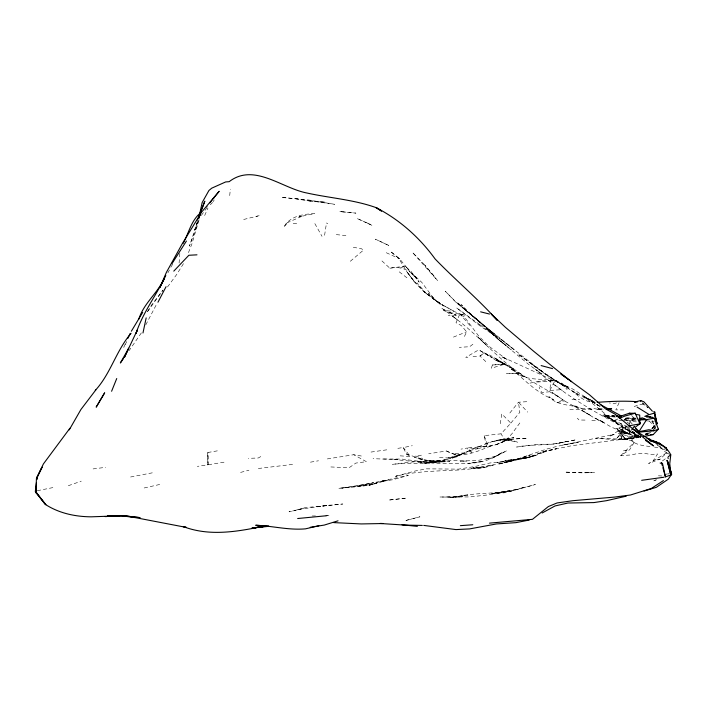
<?xml version="1.0" encoding="UTF-8"?>
<svg xmlns="http://www.w3.org/2000/svg" width="707" height="707" viewBox="0 0 707 707"><rect width="100%" height="100%" fill="white"/><g stroke="black" fill="none" stroke-linecap="round" stroke-linejoin="round"><path stroke-width="0.53" stroke-dasharray="3.54 2.65" d="M217.332 450.854L207.964 452.471L207.964 464.782L197.297 466.39M629.442 428.822L629.168 433.082L634.188 432.613M629.716 424.571L629.919 421.381L636.6 421.893M179.092 263.066L179.985 251.383M229.713 195.609L230.341 189.167M559.979 389.787L549.852 390.414L550.815 380.446L555.172 380.339C570.284 385.182 578.609 402.018 595.241 402.751M500.309 423.732L501.758 413.878L510.825 423.122L501.007 433.824L484.145 435.671L486.478 446.108L496.296 444.641L513.865 437.306L504.595 439.568L508.916 438.596C481.714 439.842 459.886 460.752 432.772 461.017L446.594 459.957L442.582 460.434L456.289 456.952L452.25 458.092L461.777 454.08L448.203 457.915L438.455 457.65M324.593 235.29L326.484 223.005L327.792 223.58M198.349 220.69L195.229 230.933L189.414 246.089L197.545 221.821M199.074 219.833L191.844 244.065L187.576 254.891M197.297 221.733L194.717 229.969L197.642 221.662M492.381 364.971L491.383 368.179L504.029 364.388L492.381 364.971L504.992 364.202L495.271 360.022L489.845 356.328M626.322 426.241L621.647 438.685L616.937 438.128L626.322 426.241L616.751 428.283L622.178 438.782L631.139 440.443C636.618 445.295 644.466 445.843 651.403 446.647M485.797 361.595L479.973 355.992L484.339 352.881L490.746 355.665L507.67 365.457L489.377 356.125L478.745 349.824L465.745 357.389L467.893 357.176M204.659 215.529L207.946 208.044M619.085 402.69L615.832 409.883L625.942 409.91M125.157 344.291L123.787 347.278L127.667 339.837M464.455 336.47L466.602 331.822L461.6 325.768L456.015 322.737L459.417 314.915L448.194 315.534M213.337 201.654L214.168 199.887M145.766 324.902L156.821 303.754M549.852 390.414L555.172 380.339C541.756 378.289 528.306 381.153 516.03 373.093L519.495 373.287L524.877 376.911L516.207 373.013L506.619 373.747L519.495 373.287L510.251 368.603L518.691 373.862L506.353 364.459L495.271 360.022L505.956 364.794L494.317 357.804L505.885 365.245L514.201 369.399L509.579 367.039C523.551 378.872 536.118 392.712 553.625 399.57L548.853 396.68C557.602 406.286 571.238 404.21 582.117 408.549L592.015 408.275L602.302 409.972M167.886 272.814L169.415 270.003M183.484 263.658L176.564 274.661L167.029 287.616M170.811 267.264L172.764 264.082M669.856 454.495L666.719 452.807L660.046 459.17L653.241 460.646L657.563 453.991L650.873 454.477L644.21 453.293L637.723 453.47L631.413 454.937L620.781 455.6L629.601 449.785L634.091 442.6L628.806 434.354L616.628 428.362L625.81 439.604L616.751 428.283M653.321 429.653L655.486 426.25M147.41 311.619L152.005 304.399L163.008 290.1L147.312 311.911M141.373 332.891L129.169 350.539M652.243 428.893L656.016 423.573M201.354 215.423L208.132 205.958L206.046 207.169M519.839 422.945L511.912 433.78L505.39 440.885L496.296 444.641L488.988 446.515L491.224 445.808C477.084 451.411 461.362 459.523 446.506 450.969L428.672 453.761M631.104 430.528L629.168 433.082L634.577 432.322M509.853 413.003L518.478 402.221L528.589 401.585M510.825 423.122L519.822 412.34L518.478 402.221L527.669 412.154M655.424 424.934L651.624 428.84M210.297 204.783L212.577 202.432M651.713 428.698L654.682 425.685M616.937 438.128L625.624 429.617L629.743 428.424M620.781 455.6L634.091 442.6L622.575 431.208L628.806 434.354L611.458 427.143L600.225 420.692L605.272 423.228L592.846 417.086L582.232 410.493L591.14 415.787L565.105 401.267L552.149 392.465L565.105 401.267M648.46 432.94L645.659 434.204L647.267 432.719M652.075 428.256L654.488 426.029L655.707 428.256M654.019 429.22L655.398 427.991L650.493 418.447M645.659 434.204L647.188 432.905M350.301 261.281L363.637 249.978L360.959 248.528L352.157 247.211M649.786 432.746L647.382 434.778L651.262 431.677M653.798 429.352L655.398 427.991M667.859 474.326L669.352 473.071M472.912 344.229L469.625 346.713L459.258 347.34M662.441 460.911L666.604 457.871M666.719 452.807L648.628 463.483L660.046 459.17M260.795 456.581L258.223 458.012L248.334 458.339M653.745 480.901L655.645 479.894M664.191 475.351L668.937 472.833M448.203 457.915L457.783 455.988L467.734 451.243M634.179 406.631L639.402 404.316L644.846 404.934L642.363 402.919M496.296 444.641L509.579 438.791L505.39 440.885L501.007 433.824M640.162 436.36L636.123 438.066L622.116 439.542L637.555 436.316M645.208 434.231L648.239 432.958M614.639 420.294L618.386 418.747M639.941 436.519C625.801 441.009 610.441 439.418 595.824 438.225L626.393 439.286L641.691 436.086L626.393 439.286L622.681 439.321L636.123 438.066L640.763 436.413M400.781 267.776L404.89 266.132L410.537 270.808L419.163 282.137C413.418 271.665 401.779 265.381 389.893 268.236L381.329 260.37M453.426 337.098L466.602 331.822M654.735 480.513L656.715 479.726M562.86 400.135L556.922 402.46L563.444 401.505M421.425 455.158L414.152 456.589L406.348 453.974L403.237 447.504L397.316 448.432M616.46 402.91L614.445 403.662L609.337 402.972M638.536 434.823L633.454 436.511L641.108 435.671M68.296 485.718L81.27 481.158M144.166 487.971L160.224 484.357M457.783 455.988L467.239 452.666L453.62 453.708L457.783 455.988L446.506 450.969M240.583 472.4L248.961 470.243M629.972 426.913L619.747 429.936L609.628 436.369L614.162 434.363L557.019 446.364L546.343 449.157L514.086 460.177L498.17 464.278L509.04 461.751L530.126 455.299C507.29 462.086 484.18 468.202 460.301 469.908C438.64 471.127 416.609 470.95 395.46 476.324L397.9 475.678M494.343 441.256L503.835 439.312L499.496 440.028L527.369 438.181C513.035 439.409 498.382 438.375 484.843 444.146M523.189 487.494L510.949 491.082L535.385 484.534L505.293 492.708L492.929 493.813L510.648 491.144L487.441 494.953L469.775 496.941L439.807 497.003L452.206 497.101M297.709 509.738L305.203 507.644L342.754 504.011L315.552 506.839L330.31 505.072M37.268 490.711L54.837 487.211M396.265 476.12L415.168 471.003L426.454 468.838L458.498 469.139L474.618 466.567L489.818 463.014L511.09 460.646L497.056 462.652L514.449 459.523L503.154 462.979L514.086 460.177M207.266 464.897L208.07 464.676L207.964 452.471M509.04 461.751L530.586 456.722L514.749 459.691L525.478 458.295L536.136 454.672L525.478 458.295L520.405 458.94L536.074 455.449L525.478 458.295L504.789 460.469C519.071 459.656 533.812 457.738 546.502 450.686L536.277 454.212L556.559 448.698L541.491 451.95L572.069 445.657L640.233 437.085M477.799 448.698L487.052 446.329L468.158 447.876L477.799 448.698L468.485 450.801L467.424 447.982L460.982 449.122M243.685 219.47L259.734 215.538L256.279 216.377M303.603 508.342L289.03 511.797L301.527 509.022L327.465 505.372M130.592 476.995L152.359 472.815M566.298 441.468C550.117 446.4 533.078 443.616 516.605 447.045L538.637 444.27L552.397 444.199L576.161 439.772L555.799 443.74M327.314 458.923L353.73 454.725L362.47 456.209M405.376 447.151L412.314 445.693M645.898 434.911L647.974 434.469L644.784 434.717M646.154 434.849L647.974 434.469M529.941 383.123L540.387 381.046L550.815 380.446M530.966 456.81L515.412 459.691L525.92 457.738M516.702 489.368L491.604 493.521L510.012 490.702C491.922 494.334 473.248 492.461 455.317 497.109L467.884 495.041L450.085 497.684L462.617 496.632L444.88 497.048M224.031 462.192L207.964 464.782L207.487 452.551M310.444 462.175L318.503 460.778M623.503 450.845L629.601 449.785M371.007 452.065L388.443 449.59M389.893 268.236L404.89 266.132L409.185 270.489L399.535 258.789L390.344 251.285L398.483 258.028L406.993 271.948L413.993 281.501L425.517 293.166L444.093 306.069L441.292 304.319L426.25 293.317L437.474 301.871L432.817 298.327L441.212 304.249L453.514 310.983L441.212 304.249M634.948 418.88L630.989 419.392L625.174 418.606L625.2 419.366M258.32 468.494L295.005 464.119M93.077 468.918L105.679 467.336M635.363 418.862L630.989 419.392L636.671 418.889L625.174 418.606M325.441 515.863L329.586 515.403L326.519 515.597M473.01 356.69L479.205 356.063M549.913 391.731L541.668 392.509L539.141 387.259M477.101 446.948L486.478 446.108M615.337 417.086L602.841 415.937L614.737 416.494M537.32 382.054L555.295 380.675L566.616 387.056M508.324 440.222L511.541 439.966L517.489 442.202L508.324 440.222L502.571 440.638L511.541 439.966M638.412 435.203L633.101 435.618L638.333 435.6M466.753 461.07L460.275 461.167L478.241 460.319L491.294 458.056L485.886 459.117L496.791 455.662L506.698 450.748L493.504 457.473L502.138 452.436C488.192 462.935 470.208 464.419 453.373 463.341C433.409 463.872 413.666 461.556 393.87 459.409L397.714 459.577L373.066 458.684M638.925 435.751L629.071 436.343L638.607 436.44M449.59 312.635L463.916 314.695L464.455 317.036L478.772 336.134L489.359 346.58L507.308 359.881L501.307 356.478L567.924 386.976L564.716 385.235M635.761 420.17L625.483 420.683L629.672 424.129M469.855 325.406L460.681 314.854L463.916 314.695L459.912 314.447M569.842 409.486L593.323 409.645M383.494 458.976L401.585 459.064L426.63 462.201L440.514 461.918C424.589 464.64 408.425 462.519 392.473 464.34C405.871 462.82 419.384 460.204 432.887 462.351L417.908 462.113L449.785 461.627L434.973 462.148L424.474 463.385L445.41 460.858L455.838 460.54L464.914 461.097M479.973 355.992L484.339 352.881L489.465 356.169L478.745 349.824M312.185 515.977L315.499 515.951M602.311 408.911L597.115 408.955L602.329 409.07M622.407 420.55L612.227 420.55M623.468 420.541L635.24 420.497M571.981 399.296L579.66 399.367M596.991 409.733L603.274 409.777M585.06 420.082L579.068 420.002L577.301 418.19M591.83 420.426L601.109 420.559M293.175 223.686L299.326 223.792M635.62 418.084L625.297 417.872L635.125 418.615M295.499 198.826L312.264 201.433L325.635 202.211L308.022 200.532L334.588 204.305L308.941 200.019L281.121 197.377L299.141 199.012L312.264 201.433M658.403 475.793L663.564 476.085M614.975 415.831L607.472 415.354L614.719 416.759M645.827 420.736L654.249 421.602M400.127 455.838L410.343 456.536L403.237 447.504M336.258 234.627L345.926 235.564M330.858 466.956L349.055 467.769L355.886 463.067L366.403 461.68L353.73 454.725M426.781 460.725L444.924 461.759L424.66 460.69L440.788 461.079L430.784 461.15L414.364 457.288L426.781 460.725L416.635 458.207M577.142 406.339L572.705 405.738L582.117 408.549M654.426 447.045L661.832 448.636L665.252 450.412M636.892 437.041L626.305 432.437L628.541 433.541L618.934 428.186C625.642 432.357 632.836 436.272 640.639 437.836M618.174 433.232L626.667 435.706M637.219 435.459L635.584 434.991L638.589 435.857L626.888 430.095L640.675 437.483M624.042 419.207L628.187 420.435L624.148 419.154M615.055 416.273L612.032 415.309L614.851 416.388M624.131 433.064L625.978 433.665L616.884 429.997M415.689 456.015L422.742 458.454M623.645 431.385L630.344 434.018L623.936 431.5M462.166 314.792L453.867 311.336L443.475 310.488L456.139 315.145L447.893 311.769L441.566 308.022L457.19 319.591L452.542 316.241C473.92 331.512 491.268 351.459 511.833 367.684L532.751 381.895L559.529 397.458M594.543 401.85L583.849 396.981L595.762 402.416M386.243 252.708L399.535 258.789L397.652 257.905M565.839 385.828L573.103 389.221L598.617 405.65L583.593 396.159L593.933 401.585M627.507 426.586L603.76 415.804L610.963 418.968L604.238 415.601L622.496 426.33L603.027 413.533L616.38 422.415L609.637 418.04L618.66 424.81L640.498 437.368M594.781 418.005L605.272 423.228M599.642 406.065L587.844 398.951L602.187 407.877M640.613 437.412L618.66 424.81L587.614 399.561L572.334 390.971L578.043 394.541L554.094 379.951M468.485 450.801L472.7 453.134L467.424 447.982M460.681 314.854L464.455 317.036M566.864 387.409L548.031 375.903L564.813 386.649L546.405 374.48L553.926 379.438M631.59 430.961L633.56 432.207C598.705 414.912 564.725 395.628 535.623 369.434L541.986 374.021L529.534 365.13L498.391 339.387L486.61 328.163L498.948 339.696L457.173 302.41L468.502 312.618L456.209 302.587L445.251 291.187L456.563 302.658L499.849 338.485M406.348 453.974L410.343 456.536M632.438 431.526L641.037 437.306M547.978 375.532L530.365 363.186L547.987 376.08L499.442 338.158L514.298 349.824L470.871 314.677L494.44 334.155L488.961 329.78M479.691 324.61L497.993 337.787L480.778 326.466L456.413 307.757L481.821 326.174M554.65 384.82L563.903 391.872M399.243 271.833L408.019 278.655M511.833 367.684L513.22 368.762M498.391 339.387L505.788 345.21C490.358 334.217 478.727 318.76 463.076 308.005L484.984 326.74L475.458 317.982L480.981 322.852L498.391 339.387L511.559 349.956M657.033 444.73L661.832 448.636L659.392 445.366M432.817 298.327L440.311 304.434L428.477 293.387L434.876 299.954L421.726 282.305L411.934 273.317L416.476 278.47L409.203 271.249M642.336 402.972L648.045 407.859M646.463 406.357L648.072 407.78M655.248 442.812L667.116 453.496M485.258 344.079L477.711 336.779L488.776 347.473M631.554 415.522L636.106 420.073M649.247 420.983L655.23 427.169L650.926 417.492M424.704 265.001L412.42 252.328L437.695 280.706L424.766 265.072L435.097 277.25M414.656 281.74L425.499 293.184M561.765 383.583L567.076 389.539M426.648 293.838L416.953 282.8M620.596 423.307L626.128 429.529M664.12 448.68L665.517 450.271M629.919 421.381L632.685 424.562M314.845 223.598L322.012 236.341M484.145 435.671L488.192 446.099M622.275 426.869L622.178 438.782L621.647 438.685L622.275 426.869M286.308 223.271L283.684 227.292L287.97 222.307L287.042 222.846L302.676 215.935L298.964 216.837L314.818 213.611C304.584 213.991 293.812 215.396 286.308 223.271M384.308 480.53L369.116 485.276L357.742 486.46L373.066 484.277L388.426 479.965L381.126 481.608L392.632 479.753L408.301 475.493C386.331 479.717 364.591 485.329 342.338 488.139L373.623 482.784L353.995 486.593L338.52 488.334L361.657 486.345L373.066 484.277L369.116 485.276L384.308 480.53M406.666 520.237L405.933 520.476L419.923 516.782L406.666 520.237M493.221 464.897C486.761 467.309 479.7 469.254 472.797 467.751L484.693 467.61L471.357 468.511L493.221 464.897M578.246 442.361L562.224 445.154L578.246 442.361M405.305 498.214L388.408 500.114L405.305 498.214M482.36 461.512L467.848 463.421L482.36 461.512M588.197 472.727L564.84 472.117L582.718 472.877L594.401 472.585L588.197 472.727M343.372 211.897L339.139 211.534L355.921 213.125L343.372 211.897M367.94 223.306L357.035 218.481L372.403 225.542L367.94 223.306M387.136 244.693L375.337 239.16L388.673 245.426L387.136 244.693M542.039 371.555L517.948 354.021L542.039 371.555M470.844 314.783L461.247 304.629L470.774 314.809M414.063 281.192L406.993 271.948L414.063 281.192"/><path stroke-width="1.06" d="M640.71 401.576L640.736 400.569L634.409 402.106L637.564 401.841M36.375 486.496L35.898 492.682L45.92 504.78C59.45 513.335 75.304 516.693 91.168 516.826L121.427 515.739L135.638 517.683L186.286 527.404L183.325 526.6C207.929 536.021 234.309 532.203 259.363 527.077L251.948 528.147L259.566 527.095M36.941 479.266L37.1 477.207L42.102 467.177L36.437 478.621L35.898 492.682L35.35 491.241L36.428 482.598M649.689 440.558C658.093 442.723 666.86 446.55 670.766 454.831L669.759 463.783L670.492 469.475M36.826 479.364L37.1 477.207L36.437 478.621L43.401 463.933L69.896 428.274M670.731 472.329L670.616 470.429M142.973 332.979L146.172 317.885M198.835 217.783L201.115 209.732M198.587 217.623L204.818 201.159L199.286 215.706L202.193 202.476L208.927 190.501L211.72 188.168L225.666 181.938L229.174 181.672C253.84 162.637 281.731 188.159 306.767 192.976C329.762 198.075 353.809 199.639 375.974 207.584C399.34 219.497 419.658 237.623 435.044 258.886C455.255 279.848 477.676 298.531 497.189 320.236L491.224 313.943L505.452 327.359L533.962 351.512L567.792 378.89L589.364 394.683L605.51 408.867L614.896 414.055L653.507 445.94L645.491 440.39M198.738 218.551L200.205 214.398L197.226 220.257M111.6 391.263L116.735 378.528M635.92 426.63L639.906 423.873L640.365 422.742L640.1 423.175M127.914 338.317L130.212 333.342M138.775 319.246C143.645 303.259 157.785 293.149 164.413 278.116M183.104 243.42C188.902 233.098 191.04 220.398 200.77 212.71M163.838 279.557L159.941 287.431L166.437 272.292L182.326 243.623L201.681 212.012L219.179 191.279L213.408 198.375M650.007 417.492L650.493 416.52L644.757 416.352L649.07 414.585M165.8 275.518C156.477 295.084 142.823 312.529 136.062 333.324L137.529 329.648L124.432 357.362L128.709 348.189L120.358 362.991L123.504 358.546M157.961 302.234L166.048 286.724M656.149 424.377L657.103 423.705L654.24 413.082L654.779 412.066L653.639 411.721M69.233 429.883L80.916 409.503L95.807 389.937M171.898 263.782L186.427 241.043M142.699 312.379L131.369 331.203M643.352 436.617L653.215 434.575L658.385 429.176L654.196 418.182L646.622 419.596L638.898 431.721L635.549 428.963M131.069 333.324C116.151 350.575 110.76 373.596 95.286 390.405M670.766 454.831L668.212 456.802M631.749 429.679L634.329 426.277M209.864 202.882L214.495 197.014M173.789 271.126L188.857 255.271L196.988 254.829M662.901 467.716L665.455 476.863L670.784 475.007L667.355 460.469L671.65 474.203L668.301 479.152L656.335 487.326L644.05 491.038M663.431 480.574L651.262 488.51L630.476 495.006L614.604 497.083L572.926 500.689L557.116 502.951L548.367 506.548L532.468 519.336L489.474 523.136M658.385 429.176L653.913 430.757L637.193 432.339M542.145 512.999L554.986 505.965L567.942 503.022L593.862 502.589L606.588 500.662L626.261 496.181M635.522 414.337L639.685 415.062L639.906 423.873L628.169 425.941M619.323 418.358L624.935 416.043L635.24 413.215L639.906 423.873M635.24 413.215L629.274 413.25L619.067 416.697L616.902 416.591M338.026 520.82L324.23 525.089L310.214 527.289M649.839 414.443L653.63 413.33M318.839 525.761L305.53 528.836C288.756 530.365 272.407 525.911 255.722 525.248L268.766 526.149M639.331 418.571L642.407 417.872L646.622 419.596L639.022 419.993M597.203 402.345C609.823 401.435 622.717 400.763 635.346 401.576M529.216 520.043L515.96 522.65L496.42 523.949L469.616 528.907L455.962 529.587L423.732 525.407M664.067 477.225L641.656 480.309M261.74 526.795L265.01 526.344L252.24 527.996L268.819 526.326M326.546 515.739L297.665 518.523M618.422 416.821L621.506 416.547M667.046 460.487L670.784 475.007L671.65 474.203L667.143 460.425M460.354 525.663L472.806 524.762M609.602 408.973L611.67 408.84L606.473 408.885M650.299 434.681L653.215 434.575M120.411 515.757L107.384 516.013L123.831 515.845L140.074 517.612L122.276 515.774M105.255 516.596L106.563 516.57M382.823 523.534L361.268 523.931L333.66 522.606M382.275 523.445L380.066 523.472L405.173 525.107L422.318 525.425M646.481 417.015L652.331 417.192M646.622 419.596L639.208 418.986M616.053 415.893L621.418 416.229M121.498 515.73L131.59 516.605M402.036 524.788L417.351 526.362M648.204 439.038L656.962 442.096M652.101 417.837L654.196 418.182M629.274 413.25L631.36 413.613M653.913 430.757L648.876 429.706L638.898 431.721L634.753 426.948M480.61 311.831L489.491 314.049M541.12 365.581L552.538 368.63M646.958 438.358L650.095 439.286M660.152 463.032L662.574 463.792L665.455 476.863M652.243 440.823L659.233 443.095L666.471 448.035L666.728 450.218M649.609 440.505L661.628 444.791M640.736 400.569L643.874 401.806L652.384 411.2M600.261 404.51L621.488 416.043M633.339 429.396L649.477 439.401M45.027 504.197L35.35 491.241L45.92 504.78M637.104 407.091L648.637 414.231M567.792 378.89L560.916 373.985L571.663 381.674M656.609 422.653L654.779 412.066M662.574 463.792L661.478 462.634L662.335 465.683M659.233 443.095L660.63 444.694M667.894 457.606L668.212 458.569M654.24 413.082L657.103 423.705M666.471 448.035L666.692 449.952M102.621 396.212L96.17 407.161L104.68 392.783L102.621 396.212M263.623 526.344L261.493 526.715L263.623 526.326M378.024 208.662L375.974 207.584L381.541 211.084L378.024 208.662"/></g></svg>
